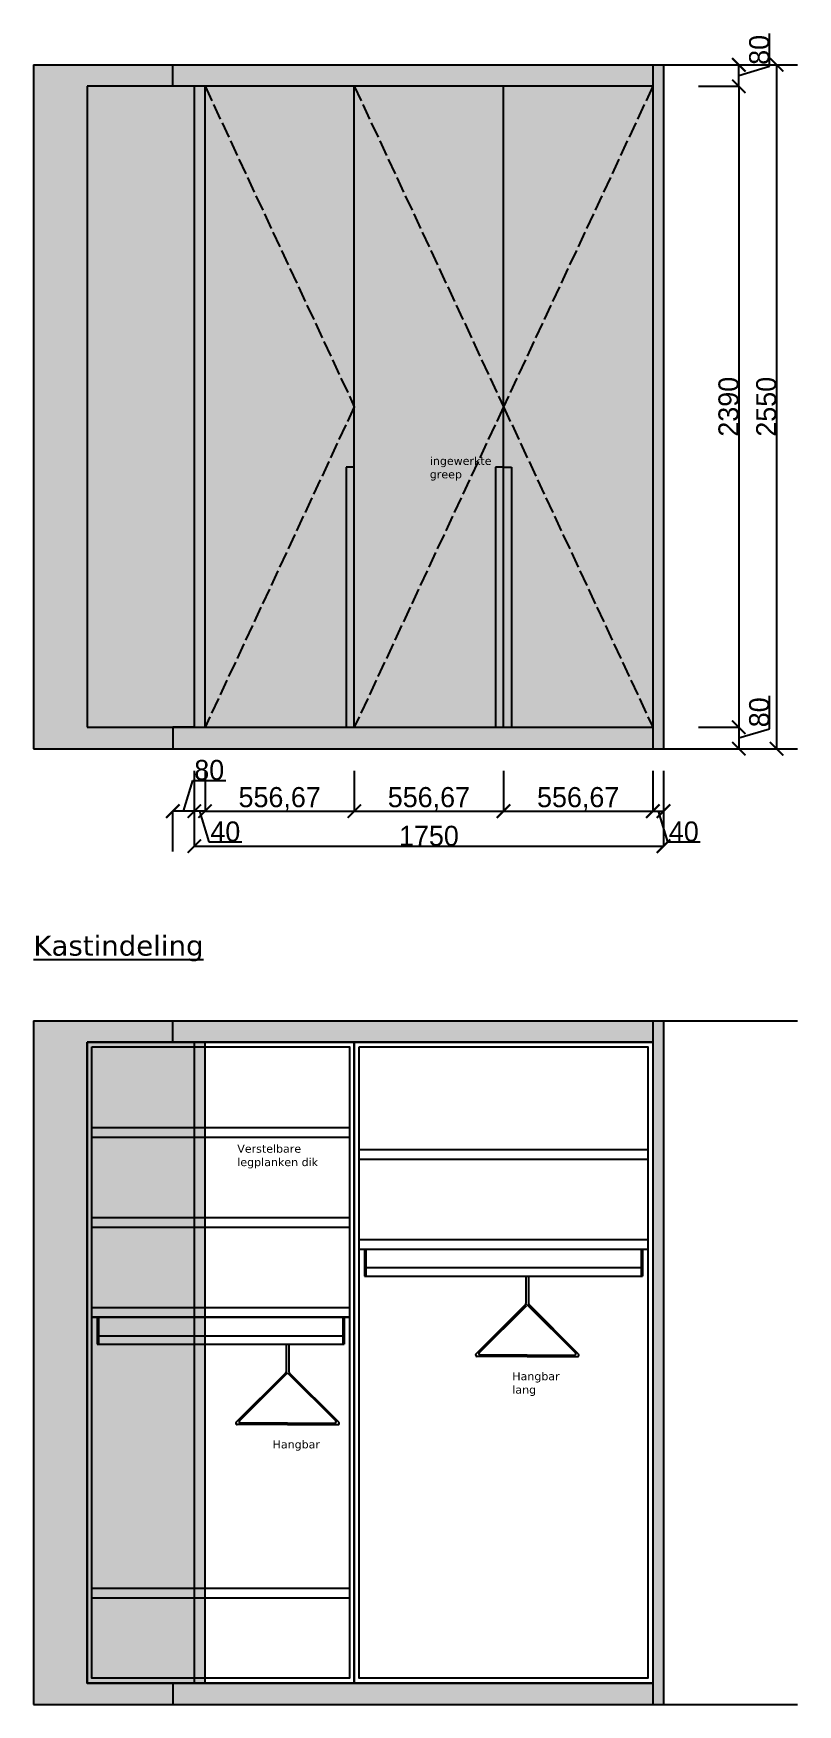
# Model space of a CAD drawing. Header units: millimetres. Extents: x -153917 to -31303, y -39726 to 31262.
# Drawn here: x -114896 to -112046, y -39726 to -33495 of the extents above; entities that cross this region are included whole.
import ezdxf

# ---------------------------------------------------------------- set-up
doc = ezdxf.new("R2010")
doc.units = ezdxf.units.MM
doc.header["$LTSCALE"] = 5
doc.linetypes.add('ACAD_ISO02W100', pattern=[15, 12, -3])
for name, color, linetype in [('Bemating', 1, 'Continuous'), ('Meubel', 8, 'Continuous'), ('Meubilair', 8, 'Continuous'), ('muren', 7, 'Continuous'), ('Tekst', 7, 'Continuous')]:
    doc.layers.add(name, color=color, linetype=linetype)
doc.layers.add('parket', color=7, linetype='Continuous', true_color=0xe6d6b7)
doc.layers.add('parket 10x10', color=7, linetype='Continuous', true_color=0xae8743)
doc.styles.add('Geneva', font='')
doc.styles.get('Geneva').set_extended_font_data('Geneva')
doc.dimstyles.new('amit meubel', dxfattribs={"dimtxt": 75, "dimasz": 50, "dimexe": 1.25, "dimexo": 0.625, "dimtad": 1, "dimtxsty": 'Geneva', "dimblk": 'ARCHTICK', "dimcen": 2.5, "dimadec": 0, "dimazin": 0, "dimtfac": 1, "dimtmove": 1, "dimatfit": 3, "dimfxl": 150, "dimfxlon": 1, "dimarcsym": 0})

# ---------------------------------------------------------------- blocks, each defined once
blk = doc.blocks.new('kapstok')
at = {"layer": 'Meubilair'}
for p, q in [((-5, 0), (-5, -102.9)), ((5, 0), (5, -102.9)), ((-191.5, -291.5), (-6.5, -106.5)), ((-179.4, -286.5), (-3.5, -110.6)), ((179.4, -286.5), (3.5, -110.6)), ((191.5, -291.5), (6.5, -106.5)), ((0, -300), (-187.9, -300)), ((0, -295), (-175.9, -295)), ((0, -295), (175.9, -295)), ((0, -300), (187.9, -300))]:
    blk.add_line(p, q, dxfattribs=at)
for centre, start, end in [((-10, -102.9), 315, 0), ((0, -114.1), 45, 135), ((10, -102.9), 180, 225), ((-187.9, -295), 135, 270), ((-175.9, -290), 135, 270), ((175.9, -290), 270, 45), ((187.9, -295), 270, 45)]:
    blk.add_arc(centre, 5, start, end, dxfattribs=at)
blk = doc.blocks.new('_ArchTick')
at = {"color": 0, "linetype": 'ByBlock', "const_width": 0.15}
blk.add_lwpolyline([(-0.5, -0.5), (0.5, 0.5)], dxfattribs=at)
blk = doc.blocks.new('*D1205')
at = {"layer": 'Bemating', "color": 0, "lineweight": -2, "transparency": 16777216}
for p, q in [((-112274, -33612.1), (-112122.7, -33612.1)), ((-112124, -33612.1), (-112124, -36162.1)), ((-112274, -36162.1), (-112122.7, -36162.1))]:
    blk.add_line(p, q, dxfattribs=at)
at = {"layer": 'Defpoints', "color": 0, "transparency": 16777216}
for p in [(-112545.7, -33612.1), (-112545.7, -36162.1), (-112124, -36162.1)]:
    blk.add_point(p, dxfattribs=at)
at = {"layer": 'Bemating', "color": 0, "lineweight": -2, "transparency": 16777216, "xscale": 50, "yscale": 50, "zscale": 50}
for p, rotation in [((-112124, -33612.1), 90), ((-112124, -36162.1), 270)]:
    blk.add_blockref('_ArchTick', p, dxfattribs=dict(at, rotation=rotation))
at = {"layer": 'Bemating', "color": 0, "transparency": 16777216, "insert": (-112162.1, -34887.1), "char_height": 75, "attachment_point": 5, "rotation": 90, "style": 'Geneva'}
blk.add_mtext('2550', dxfattribs=at)
blk = doc.blocks.new('*D1206')
at = {"layer": 'Bemating', "color": 0, "lineweight": -2, "transparency": 16777216}
for p, q in [((-112414.9, -33692.1), (-112263.7, -33692.1)), ((-112264.9, -33692.1), (-112264.9, -36082.1)), ((-112414.9, -36082.1), (-112263.7, -36082.1))]:
    blk.add_line(p, q, dxfattribs=at)
at = {"layer": 'Defpoints', "color": 0, "transparency": 16777216}
for p in [(-112645.7, -33692.1), (-112645.7, -36082.1), (-112264.9, -36082.1)]:
    blk.add_point(p, dxfattribs=at)
at = {"layer": 'Bemating', "color": 0, "lineweight": -2, "transparency": 16777216, "xscale": 50, "yscale": 50, "zscale": 50}
for p, rotation in [((-112264.9, -33692.1), 90), ((-112264.9, -36082.1), 270)]:
    blk.add_blockref('_ArchTick', p, dxfattribs=dict(at, rotation=rotation))
at = {"layer": 'Bemating', "color": 0, "transparency": 16777216, "insert": (-112303, -34887.1), "char_height": 75, "attachment_point": 5, "rotation": 90, "style": 'Geneva'}
blk.add_mtext('2390', dxfattribs=at)
blk = doc.blocks.new('*D1207')
at = {"layer": 'Bemating', "color": 0, "lineweight": -2, "transparency": 16777216}
for p, q in [((-112150.2, -36087.7), (-112150.2, -35965)), ((-112414.9, -36082.1), (-112263.7, -36082.1)), ((-112264.9, -36082.1), (-112264.9, -36162.1)), ((-112264.9, -36122.1), (-112150.2, -36087.7)), ((-112414.9, -36162.1), (-112263.7, -36162.1))]:
    blk.add_line(p, q, dxfattribs=at)
at = {"layer": 'Defpoints', "color": 0, "transparency": 16777216}
for p in [(-112645.7, -36082.1), (-112545.7, -36162.1), (-112264.9, -36162.1)]:
    blk.add_point(p, dxfattribs=at)
at = {"layer": 'Bemating', "color": 0, "lineweight": -2, "transparency": 16777216, "xscale": 50, "yscale": 50, "zscale": 50}
for p, rotation in [((-112264.9, -36082.1), 90), ((-112264.9, -36162.1), 270)]:
    blk.add_blockref('_ArchTick', p, dxfattribs=dict(at, rotation=rotation))
at = {"layer": 'Bemating', "color": 0, "transparency": 16777216, "insert": (-112188.4, -36026.4), "char_height": 75, "attachment_point": 5, "rotation": 90, "style": 'Geneva'}
blk.add_mtext('80', dxfattribs=at)
blk = doc.blocks.new('*D1208')
at = {"layer": 'Bemating', "color": 0, "lineweight": -2, "transparency": 16777216}
for p, q in [((-112150.2, -33617.7), (-112150.2, -33495)), ((-112414.9, -33612.1), (-112263.7, -33612.1)), ((-112264.9, -33692.1), (-112264.9, -33612.1)), ((-112264.9, -33652.1), (-112150.2, -33617.7)), ((-112414.9, -33692.1), (-112263.7, -33692.1))]:
    blk.add_line(p, q, dxfattribs=at)
at = {"layer": 'Defpoints', "color": 0, "transparency": 16777216}
for p in [(-112545.7, -33612.1), (-112264.9, -33612.1), (-112645.7, -33692.1)]:
    blk.add_point(p, dxfattribs=at)
at = {"layer": 'Bemating', "color": 0, "lineweight": -2, "transparency": 16777216, "xscale": 50, "yscale": 50, "zscale": 50}
for p, rotation in [((-112264.9, -33612.1), 90), ((-112264.9, -33692.1), 270)]:
    blk.add_blockref('_ArchTick', p, dxfattribs=dict(at, rotation=rotation))
at = {"layer": 'Bemating', "color": 0, "transparency": 16777216, "insert": (-112188.4, -33556.4), "char_height": 75, "attachment_point": 5, "rotation": 90, "style": 'Geneva'}
blk.add_mtext('80', dxfattribs=at)
blk = doc.blocks.new('*D1225')
at = {"layer": 'Bemating', "color": 0, "lineweight": -2, "transparency": 16777216}
for p, q in [((-114255.7, -36244.9), (-114255.7, -36396.1)), ((-113699, -36244.9), (-113699, -36396.1)), ((-114255.7, -36394.9), (-113699, -36394.9))]:
    blk.add_line(p, q, dxfattribs=at)
at = {"layer": 'Defpoints', "color": 0, "transparency": 16777216}
for p in [(-114255.7, -36082.1), (-113699, -36082.1), (-113699, -36394.9)]:
    blk.add_point(p, dxfattribs=at)
at = {"layer": 'Bemating', "color": 0, "lineweight": -2, "transparency": 16777216, "xscale": 50, "yscale": 50, "zscale": 50, "rotation": 180}
blk.add_blockref('_ArchTick', (-114255.7, -36394.9), dxfattribs=at)
at = {"layer": 'Bemating', "color": 0, "lineweight": -2, "transparency": 16777216, "xscale": 50, "yscale": 50, "zscale": 50}
blk.add_blockref('_ArchTick', (-113699, -36394.9), dxfattribs=at)
at = {"layer": 'Bemating', "color": 0, "transparency": 16777216, "insert": (-113977.4, -36349.6), "char_height": 75, "attachment_point": 5, "style": 'Geneva'}
blk.add_mtext('556,67', dxfattribs=at)
blk = doc.blocks.new('*D1226')
at = {"layer": 'Bemating', "color": 0, "lineweight": -2, "transparency": 16777216}
for p, q in [((-113699, -36244.9), (-113699, -36396.1)), ((-113142.4, -36244.9), (-113142.4, -36396.1)), ((-113699, -36394.9), (-113142.4, -36394.9))]:
    blk.add_line(p, q, dxfattribs=at)
at = {"layer": 'Defpoints', "color": 0, "transparency": 16777216}
for p in [(-113699, -36082.1), (-113142.4, -36082.1), (-113142.4, -36394.9)]:
    blk.add_point(p, dxfattribs=at)
at = {"layer": 'Bemating', "color": 0, "lineweight": -2, "transparency": 16777216, "xscale": 50, "yscale": 50, "zscale": 50, "rotation": 180}
blk.add_blockref('_ArchTick', (-113699, -36394.9), dxfattribs=at)
at = {"layer": 'Bemating', "color": 0, "lineweight": -2, "transparency": 16777216, "xscale": 50, "yscale": 50, "zscale": 50}
blk.add_blockref('_ArchTick', (-113142.4, -36394.9), dxfattribs=at)
at = {"layer": 'Bemating', "color": 0, "transparency": 16777216, "insert": (-113420.7, -36349.6), "char_height": 75, "attachment_point": 5, "style": 'Geneva'}
blk.add_mtext('556,67', dxfattribs=at)
blk = doc.blocks.new('*D1227')
at = {"layer": 'Bemating', "color": 0, "lineweight": -2, "transparency": 16777216}
for p, q in [((-113142.4, -36244.9), (-113142.4, -36396.1)), ((-112585.7, -36244.9), (-112585.7, -36396.1)), ((-113142.4, -36394.9), (-112585.7, -36394.9))]:
    blk.add_line(p, q, dxfattribs=at)
at = {"layer": 'Defpoints', "color": 0, "transparency": 16777216}
for p in [(-113142.4, -36082.1), (-112585.7, -36082.1), (-112585.7, -36394.9)]:
    blk.add_point(p, dxfattribs=at)
at = {"layer": 'Bemating', "color": 0, "lineweight": -2, "transparency": 16777216, "xscale": 50, "yscale": 50, "zscale": 50, "rotation": 180}
blk.add_blockref('_ArchTick', (-113142.4, -36394.9), dxfattribs=at)
at = {"layer": 'Bemating', "color": 0, "lineweight": -2, "transparency": 16777216, "xscale": 50, "yscale": 50, "zscale": 50}
blk.add_blockref('_ArchTick', (-112585.7, -36394.9), dxfattribs=at)
at = {"layer": 'Bemating', "color": 0, "transparency": 16777216, "insert": (-112864, -36349.6), "char_height": 75, "attachment_point": 5, "style": 'Geneva'}
blk.add_mtext('556,67', dxfattribs=at)
blk = doc.blocks.new('*D1228')
at = {"layer": 'Bemating', "color": 0, "lineweight": -2, "transparency": 16777216}
for p, q in [((-112585.7, -36244.9), (-112585.7, -36396.1)), ((-112545.7, -36244.9), (-112545.7, -36396.1)), ((-112585.7, -36394.9), (-112545.7, -36394.9)), ((-112565.7, -36394.9), (-112531.3, -36509.5)), ((-112531.3, -36509.5), (-112408.6, -36509.5))]:
    blk.add_line(p, q, dxfattribs=at)
at = {"layer": 'Defpoints', "color": 0, "transparency": 16777216}
for p in [(-112585.7, -36082.1), (-112545.7, -36162.1), (-112545.7, -36394.9)]:
    blk.add_point(p, dxfattribs=at)
at = {"layer": 'Bemating', "color": 0, "lineweight": -2, "transparency": 16777216, "xscale": 50, "yscale": 50, "zscale": 50, "rotation": 180}
blk.add_blockref('_ArchTick', (-112585.7, -36394.9), dxfattribs=at)
at = {"layer": 'Bemating', "color": 0, "lineweight": -2, "transparency": 16777216, "xscale": 50, "yscale": 50, "zscale": 50}
blk.add_blockref('_ArchTick', (-112545.7, -36394.9), dxfattribs=at)
at = {"layer": 'Bemating', "color": 0, "transparency": 16777216, "insert": (-112470, -36471.4), "char_height": 75, "attachment_point": 5, "style": 'Geneva'}
blk.add_mtext('40', dxfattribs=at)
blk = doc.blocks.new('*D1229')
at = {"layer": 'Bemating', "color": 0, "lineweight": -2, "transparency": 16777216}
for p, q in [((-114295.7, -36244.9), (-114295.7, -36396.1)), ((-114255.7, -36244.9), (-114255.7, -36396.1)), ((-114255.7, -36394.9), (-114295.7, -36394.9)), ((-114275.7, -36394.9), (-114241.3, -36509.5)), ((-114241.3, -36509.5), (-114118.6, -36509.5))]:
    blk.add_line(p, q, dxfattribs=at)
at = {"layer": 'Defpoints', "color": 0, "transparency": 16777216}
for p in [(-114295.7, -36082.1), (-114255.7, -36082.1), (-114295.7, -36394.9)]:
    blk.add_point(p, dxfattribs=at)
at = {"layer": 'Bemating', "color": 0, "lineweight": -2, "transparency": 16777216, "xscale": 50, "yscale": 50, "zscale": 50, "rotation": 180}
blk.add_blockref('_ArchTick', (-114295.7, -36394.9), dxfattribs=at)
at = {"layer": 'Bemating', "color": 0, "lineweight": -2, "transparency": 16777216, "xscale": 50, "yscale": 50, "zscale": 50}
blk.add_blockref('_ArchTick', (-114255.7, -36394.9), dxfattribs=at)
at = {"layer": 'Bemating', "color": 0, "transparency": 16777216, "insert": (-114180, -36471.4), "char_height": 75, "attachment_point": 5, "style": 'Geneva'}
blk.add_mtext('40', dxfattribs=at)
blk = doc.blocks.new('*D1230')
at = {"layer": 'Bemating', "color": 0, "lineweight": -2, "transparency": 16777216}
for p, q in [((-114295.7, -36244.9), (-114295.7, -36396.1)), ((-114335.7, -36394.9), (-114301.3, -36280.2)), ((-114301.3, -36280.2), (-114178.6, -36280.2)), ((-114375.7, -36544.9), (-114375.7, -36393.6)), ((-114295.7, -36394.9), (-114375.7, -36394.9))]:
    blk.add_line(p, q, dxfattribs=at)
at = {"layer": 'Defpoints', "color": 0, "transparency": 16777216}
for p in [(-114295.7, -36082.1), (-114375.7, -36394.9), (-114375.7, -36549.6)]:
    blk.add_point(p, dxfattribs=at)
at = {"layer": 'Bemating', "color": 0, "lineweight": -2, "transparency": 16777216, "xscale": 50, "yscale": 50, "zscale": 50, "rotation": 180}
blk.add_blockref('_ArchTick', (-114375.7, -36394.9), dxfattribs=at)
at = {"layer": 'Bemating', "color": 0, "lineweight": -2, "transparency": 16777216, "xscale": 50, "yscale": 50, "zscale": 50}
blk.add_blockref('_ArchTick', (-114295.7, -36394.9), dxfattribs=at)
at = {"layer": 'Bemating', "color": 0, "transparency": 16777216, "insert": (-114240, -36242), "char_height": 75, "attachment_point": 5, "style": 'Geneva'}
blk.add_mtext('80', dxfattribs=at)
blk = doc.blocks.new('*D1231')
at = {"layer": 'Bemating', "color": 0, "lineweight": -2, "transparency": 16777216}
for p, q in [((-114295.7, -36375.7), (-114295.7, -36526.9)), ((-112545.7, -36375.7), (-112545.7, -36526.9)), ((-114295.7, -36525.7), (-112545.7, -36525.7))]:
    blk.add_line(p, q, dxfattribs=at)
at = {"layer": 'Defpoints', "color": 0, "transparency": 16777216}
for p in [(-114295.7, -36082.1), (-112545.7, -36162.1), (-112545.7, -36525.7)]:
    blk.add_point(p, dxfattribs=at)
at = {"layer": 'Bemating', "color": 0, "lineweight": -2, "transparency": 16777216, "xscale": 50, "yscale": 50, "zscale": 50, "rotation": 180}
blk.add_blockref('_ArchTick', (-114295.7, -36525.7), dxfattribs=at)
at = {"layer": 'Bemating', "color": 0, "lineweight": -2, "transparency": 16777216, "xscale": 50, "yscale": 50, "zscale": 50}
blk.add_blockref('_ArchTick', (-112545.7, -36525.7), dxfattribs=at)
at = {"layer": 'Bemating', "color": 0, "transparency": 16777216, "insert": (-113420.7, -36487.5), "char_height": 75, "attachment_point": 5, "style": 'Geneva'}
blk.add_mtext('1750', dxfattribs=at)

msp = doc.modelspace()

# ---------------------------------------------------------------- hatches: boundary and pattern name
at = {"layer": 'Meubel', "transparency": 33554480}
h = msp.add_hatch(color=11, dxfattribs=at)
h.dxf.hatch_style = 1
h.paths.add_polyline_path([(-114295.708, -33692.106), (-114375.708, -33692.106), (-114695.708, -33692.106), (-114695.708, -36082.106), (-114295.708, -36082.106)])
h.paths.add_polyline_path([(-114695.708, -33692.106), (-114375.708, -33692.106), (-114375.708, -33612.106), (-114895.708, -33612.106), (-114895.708, -36162.106), (-114375.708, -36162.106), (-114375.708, -36082.106), (-114695.708, -36082.106)])
h = msp.add_hatch(color=11, dxfattribs=at)
h.dxf.hatch_style = 1
h.paths.add_polyline_path([(-114295.708, -37256.285), (-114375.708, -37256.285), (-114695.708, -37256.285), (-114695.708, -39646.285), (-114295.708, -39646.285)])
h.paths.add_polyline_path([(-114695.708, -37256.285), (-114375.708, -37256.285), (-114375.708, -37176.285), (-114895.708, -37176.285), (-114895.708, -39726.285), (-114375.708, -39726.285), (-114375.708, -39646.285), (-114695.708, -39646.285)])
at = {"layer": 'parket', "transparency": 33554687}
h = msp.add_hatch(color=256, dxfattribs=at)
h.dxf.hatch_style = 1
h.paths.add_polyline_path([(-114255.708, -33692.106), (-114295.708, -33692.106), (-114295.708, -36082.106), (-114255.708, -36082.106)])
h.paths.add_polyline_path([(-113699.042, -33692.106), (-114255.708, -33692.106), (-114255.708, -36082.106), (-113729.042, -36082.106), (-113729.042, -35112.106), (-113699.042, -35112.106)])
h.paths.add_polyline_path([(-113142.375, -33692.106), (-113699.042, -33692.106), (-113699.042, -36082.106), (-113172.375, -36082.106), (-113172.375, -35112.106), (-113142.375, -35112.106)])
h.paths.add_polyline_path([(-112585.708, -33692.106), (-113142.375, -33692.106), (-113142.375, -35112.106), (-113112.375, -35112.106), (-113112.375, -36082.106), (-112585.708, -36082.106)])
h.paths.add_polyline_path([(-112545.708, -33612.106), (-112585.708, -33612.106), (-112585.708, -33692.106), (-112585.708, -36162.106), (-112545.708, -36162.106)])
h = msp.add_hatch(color=256, dxfattribs=at)
h.dxf.hatch_style = 1
h.paths.add_polyline_path([(-114255.708, -37256.285), (-114295.708, -37256.285), (-114295.708, -39646.285), (-114255.708, -39646.285)])
h.paths.add_polyline_path([(-112545.708, -37176.285), (-112585.708, -37176.285), (-112585.708, -37256.285), (-112585.708, -39726.285), (-112545.708, -39726.285)])
at = {"layer": 'parket 10x10', "true_color": 0xddc9a7, "transparency": 33554687}
h = msp.add_hatch(color=9, dxfattribs=at)
h.dxf.hatch_style = 1
h.paths.add_polyline_path([(-112585.708, -33612.106), (-114375.708, -33612.106), (-114375.708, -33692.106), (-114295.708, -33692.106), (-112585.708, -33692.106)])
h.paths.add_polyline_path([(-112585.708, -36082.106), (-114375.708, -36082.106), (-114375.708, -36162.106), (-112585.708, -36162.106)])
at = {"layer": 'parket 10x10', "transparency": 33554687}
h = msp.add_hatch(color=256, dxfattribs=at)
h.dxf.hatch_style = 1
h.paths.add_polyline_path([(-113699.042, -35112.106), (-113729.042, -35112.106), (-113729.042, -36082.106), (-113699.042, -36082.106)])
h = msp.add_hatch(color=256, dxfattribs=at)
h.dxf.hatch_style = 1
h.paths.add_polyline_path([(-113142.375, -35112.106), (-113172.375, -35112.106), (-113172.375, -36082.106), (-113142.375, -36082.106)])
h.paths.add_polyline_path([(-113112.375, -35112.106), (-113142.375, -35112.106), (-113142.375, -36082.106), (-113112.375, -36082.106)])
at = {"layer": 'parket 10x10', "true_color": 0xddc9a7, "transparency": 33554687}
h = msp.add_hatch(color=9, dxfattribs=at)
h.dxf.hatch_style = 1
h.paths.add_polyline_path([(-112585.708, -37176.285), (-114375.708, -37176.285), (-114375.708, -37256.285), (-114295.708, -37256.285), (-112585.708, -37256.285)])
h.paths.add_polyline_path([(-112585.708, -39646.285), (-114375.708, -39646.285), (-114375.708, -39726.285), (-112585.708, -39726.285)])

# ---------------------------------------------------------------- linework, layer by layer
at = {"layer": 'Meubel'}
for p, q in [((-114375.708, -33692.106), (-114375.708, -33612.106)), ((-112585.708, -33612.106), (-112585.708, -36162.106)), ((-112585.708, -33612.106), (-112585.708, -33692.106)), ((-112545.708, -33612.106), (-112545.708, -36162.106)), ((-114295.708, -33692.106), (-114695.708, -33692.106)), ((-114695.708, -33692.106), (-114695.708, -36082.106)), ((-114295.708, -33692.106), (-114375.708, -33692.106)), ((-114295.708, -33692.106), (-114295.708, -36082.106)), ((-112585.708, -33692.106), (-114295.708, -33692.106)), ((-114255.708, -36082.106), (-114255.708, -33692.106)), ((-113699.042, -36082.106), (-113699.042, -33692.106)), ((-113142.375, -36082.106), (-113142.375, -33692.106)), ((-113699.042, -35112.106), (-113729.042, -35112.106)), ((-113729.042, -35112.106), (-113729.042, -36082.106)), ((-113142.375, -35112.106), (-113172.375, -35112.106)), ((-113172.375, -35112.106), (-113172.375, -36082.106)), ((-113142.375, -35112.106), (-113112.375, -35112.106)), ((-113112.375, -35112.106), (-113112.375, -36082.106)), ((-114695.708, -36082.106), (-112585.708, -36082.106)), ((-114295.708, -36082.106), (-114375.708, -36082.106)), ((-114375.708, -36082.106), (-114375.708, -36162.106)), ((-114295.708, -36082.106), (-114255.708, -36082.106)), ((-114375.708, -37256.285), (-114375.708, -37176.285)), ((-112585.708, -37176.285), (-112585.708, -39726.285)), ((-112585.708, -37176.285), (-112585.708, -37256.285)), ((-112545.708, -37176.285), (-112545.708, -39726.285)), ((-114295.708, -37256.285), (-114695.708, -37256.285)), ((-114695.708, -37256.285), (-114695.708, -39646.285)), ((-114295.708, -37256.285), (-114375.708, -37256.285)), ((-114295.708, -37256.285), (-114295.708, -39646.285)), ((-112585.708, -37256.285), (-114295.708, -37256.285)), ((-114255.708, -39646.285), (-114255.708, -37256.285)), ((-113699.042, -39646.285), (-113699.042, -37256.285)), ((-114677.708, -37574.285), (-113717.042, -37574.285)), ((-114677.708, -37610.285), (-113717.042, -37610.285)), ((-113681.042, -37656.285), (-112603.708, -37656.285)), ((-113681.042, -37692.285), (-112603.708, -37692.285)), ((-114677.708, -37910.285), (-113717.042, -37910.285)), ((-114677.708, -37946.285), (-113717.042, -37946.285)), ((-113681.042, -37992.285), (-112603.708, -37992.285)), ((-113681.042, -39628.285), (-113681.042, -38028.285)), ((-113681.042, -38028.285), (-112603.708, -38028.285)), ((-113661.042, -38028.285), (-113661.042, -38128.285)), ((-113656.042, -38028.285), (-113656.042, -38128.285)), ((-112628.708, -38028.285), (-112628.708, -38128.285)), ((-112623.708, -38028.285), (-112623.708, -38128.285)), ((-112628.708, -38098.285), (-113661.042, -38098.285)), ((-113661.042, -38128.285), (-112623.708, -38128.285)), ((-114677.708, -38246.285), (-113717.042, -38246.285)), ((-113717.042, -38282.285), (-114677.708, -38282.285)), ((-114677.708, -38282.285), (-113717.042, -38282.285)), ((-114657.708, -38282.285), (-114657.708, -38382.285)), ((-114652.708, -38282.285), (-114652.708, -38382.285)), ((-113742.042, -38282.285), (-113742.042, -38382.285)), ((-113737.042, -38282.285), (-113737.042, -38382.285)), ((-113737.042, -38352.285), (-114657.708, -38352.285)), ((-114657.708, -38382.285), (-113737.042, -38382.285)), ((-114677.708, -39292.285), (-113717.042, -39292.285)), ((-114677.708, -39328.285), (-113717.042, -39328.285)), ((-114695.708, -39646.285), (-112585.708, -39646.285)), ((-114295.708, -39646.285), (-114375.708, -39646.285)), ((-114375.708, -39646.285), (-114375.708, -39726.285)), ((-114295.708, -39646.285), (-114255.708, -39646.285))]:
    msp.add_line(p, q, dxfattribs=at)
at = {"layer": 'Meubel', "color": 2, "linetype": 'ACAD_ISO02W100'}
for points in [[(-114255.708, -33692.106), (-113699.042, -34887.106), (-114255.708, -36082.106)], [(-113699.042, -33692.106), (-113142.375, -34887.106), (-113699.042, -36082.106)], [(-112585.708, -33692.106), (-113142.375, -34887.106), (-112585.708, -36082.106)]]:
    msp.add_lwpolyline(points, dxfattribs=at)
at = {"layer": 'Meubel'}
for points in [[(-114695.708, -37256.285), (-113699.042, -37256.285), (-113699.042, -39646.285), (-114695.708, -39646.285)], [(-113699.042, -37256.285), (-112585.708, -37256.285), (-112585.708, -39646.285), (-113699.042, -39646.285)], [(-114677.708, -37274.285), (-113717.042, -37274.285), (-113717.042, -39628.285), (-114677.708, -39628.285)], [(-113681.042, -37274.285), (-112603.708, -37274.285), (-112603.708, -39628.285), (-113681.042, -39628.285)]]:
    msp.add_lwpolyline(points, close=True, dxfattribs=at)
at = {"layer": 'muren'}
for p, q in [((-114895.708, -33612.106), (-114895.708, -36162.106)), ((-114895.708, -33612.106), (-112545.708, -33612.106)), ((-112545.708, -33612.106), (-112045.708, -33612.106)), ((-114895.708, -36162.106), (-112545.708, -36162.106)), ((-112545.708, -36162.106), (-112045.708, -36162.106)), ((-114895.708, -37176.285), (-114895.708, -39726.285)), ((-114895.708, -37176.285), (-112545.708, -37176.285)), ((-112545.708, -37176.285), (-112045.708, -37176.285)), ((-114895.708, -39726.285), (-112545.708, -39726.285)), ((-112545.708, -39726.285), (-112045.708, -39726.285))]:
    msp.add_line(p, q, dxfattribs=at)

# ---------------------------------------------------------------- block references
at = {"layer": 'Meubel'}
for p in [(-113053.782, -38128.285), (-113947.759, -38382.285)]:
    msp.add_blockref('kapstok', p, dxfattribs=at)

# ---------------------------------------------------------------- texts
at = {"layer": 'Tekst', "char_height": 30}
for s, insert, attachment_point in [('{\\fVerdana|b0|i0|c0|p34;ingewerkte \\Pgreep}', (-113417.33, -35162.42), 7), ('{\\fVerdana|b0|i0|c0|p34;Verstelbare\\Plegplanken dik}', (-114135.457, -37638.489), 1), ('{\\fVerdana|b0|i0|c0|p34;Hangbar\\Plang}', (-113109.646, -38487.002), 1), ('{\\fVerdana|b0|i0|c0|p34;Hangbar}', (-114003.623, -38741.002), 1)]:
    msp.add_mtext_dynamic_manual_height_columns(s, width=513.71165, gutter_width=12.5, heights=[0], dxfattribs=dict(at, insert=insert, attachment_point=attachment_point))
at = {"layer": 'Tekst', "insert": (-114895.708, -36858.634), "char_height": 75, "width": 2800, "attachment_point": 1}
msp.add_mtext('{\\fVerdana|b0|i0|c0|p34;\\LKastindeling}', dxfattribs=at)

# ---------------------------------------------------------------- dimensions: what is measured, and where the dimension line sits
at = {"layer": 'Bemating'}
for base, p1, p2, picture, middle in [((-112264.925, -33612.106), (-112645.708, -33692.106), (-112545.708, -33612.106), '*D1208', (-112188.362, -33617.075)), ((-112123.979, -36162.106), (-112545.708, -33612.106), (-112545.708, -36162.106), '*D1205', (-112162.104, -34887.106)), ((-112264.925, -36082.106), (-112645.708, -33692.106), (-112645.708, -36082.106), '*D1206', (-112303.05, -34887.106)), ((-112264.925, -36162.106), (-112645.708, -36082.106), (-112545.708, -36162.106), '*D1207', (-112188.362, -36087.075))]:
    dim = msp.add_linear_dim(base=base, p1=p1, p2=p2, angle=90, dimstyle='amit meubel', dxfattribs=at)
    dim.commit()
    dim.dimension.update_dxf_attribs({"geometry": picture, "text_midpoint": middle})
for base, p1, p2, picture, middle in [((-114375.708, -36394.862), (-114295.708, -36082.106), (-114375.708, -36549.645), '*D1230', (-114300.677, -36242.05)), ((-114295.708, -36394.862), (-114255.708, -36082.106), (-114295.708, -36082.106), '*D1229', (-114240.677, -36471.425)), ((-112545.708, -36525.675), (-114295.708, -36082.106), (-112545.708, -36162.106), '*D1231', (-113420.708, -36487.55)), ((-113699.042, -36394.862), (-114255.708, -36082.106), (-113699.042, -36082.106), '*D1225', (-113977.375, -36349.594)), ((-113142.375, -36394.862), (-113699.042, -36082.106), (-113142.375, -36082.106), '*D1226', (-113420.708, -36349.594)), ((-112585.708, -36394.862), (-113142.375, -36082.106), (-112585.708, -36082.106), '*D1227', (-112864.042, -36349.594)), ((-112545.708, -36394.862), (-112585.708, -36082.106), (-112545.708, -36162.106), '*D1228', (-112530.677, -36471.425))]:
    dim = msp.add_linear_dim(base=base, p1=p1, p2=p2, dimstyle='amit meubel', dxfattribs=at)
    dim.commit()
    dim.dimension.update_dxf_attribs({"geometry": picture, "text_midpoint": middle})

doc.saveas('drawing.dxf')
